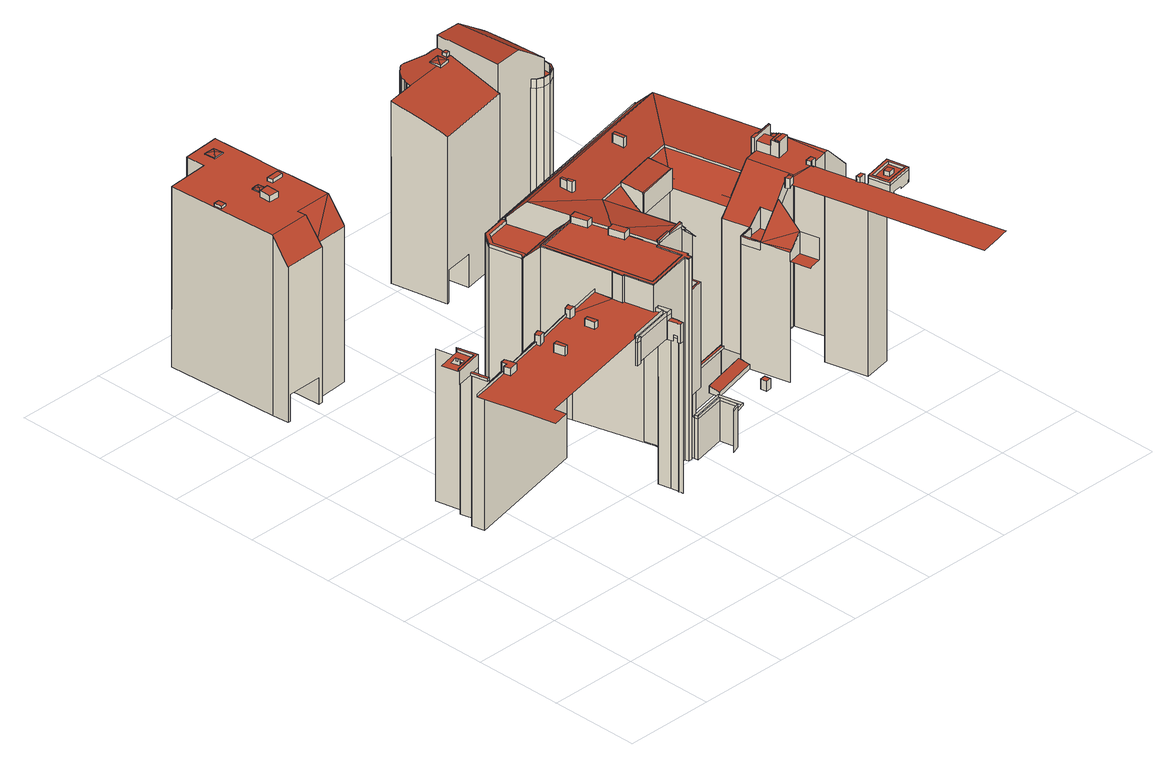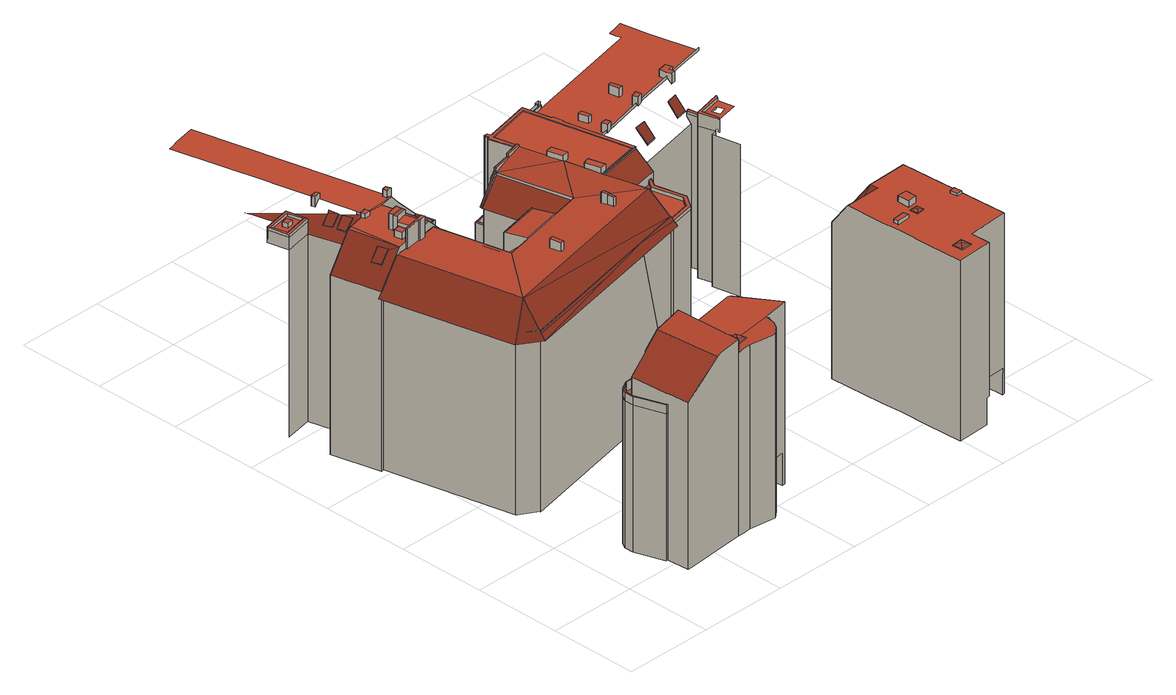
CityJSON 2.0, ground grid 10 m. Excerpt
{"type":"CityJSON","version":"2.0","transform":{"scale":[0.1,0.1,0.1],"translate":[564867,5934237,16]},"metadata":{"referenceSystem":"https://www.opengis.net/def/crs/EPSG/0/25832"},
"CityObjects":{
"building1":{"type":"Building","attributes":{"Grundfläche 2D":"1542.762677","Grundhöhe NN":"16.624"},"children":["building1-1","building1-2","building1-3","building1-4","building1-5","building1-6","building1-7","building1-8","building1-9","building1-10","building1-11","building1-12","building1-13","building1-14","building1-15","building1-16","building1-17","building1-18","building1-19","building1-20","building1-21","building1-22","building1-23","building1-24","building1-25","building1-26","building1-27","building1-28","building1-29","building1-30","building1-31","building1-32","building1-33","building1-34","building1-35","building1-36"],"geometry":[{"type":"MultiSurface","lod":"3","boundaries":[[[0,1,2,3,4,5]],[[6,1,0,7]],[[8,9,10,6,7,11]],[[12,9,8,13]],[[14,12,13,15]],[[16,17,18,19,20,21,22,23,24,25,26,27,28,29,30,31,32,33,34,35]],[[36,37,38,32,31,30,29,28,27,26,25,24,39,40,41,42,43,44,45,46,47,48,49,50,51,52]],[[53,54,55,56,57]],[[54,53,58,59]],[[53,60,61,58]],[[62,63,60,53,57,56]],[[5,4,64,65]],[[60,66,67,61]],[[60,63,62,68,66]],[[69,70,47,46]],[[66,71,72,67]],[[49,48,47,70,73,74]],[[66,68,75,71]],[[38,33,32]],[[76,71,75,77,78]],[[71,76,79,72]],[[80,38,37,81]],[[82,36,52,83]],[[74,84,85,51,50,49]],[[81,37,36,82]],[[86,87,79,76]],[[88,89,86,76,78,77]],[[90,91,38,80]],[[91,33,38]],[[92,93,94,95,96,97]],[[98,93,92,99]],[[88,98,99,100]],[[86,101,102,87]],[[86,89,88,100,103,101]],[[65,64,34,33,91,90,104,105,106]],[[105,107,108,106]],[[85,102,101,103,109,110,83,52,51]],[[111,112,113,114]],[[112,115,116,113]],[[114,108,107,117,118,119,120,121,111]],[[117,107,105,122,119,118]],[[115,123,124,116]],[[125,122,105,104]],[[80,81,82,83,110,126,127,128,129,130,131,132,133,134,135,136,137,138,125,104,90]],[[139,123,115,112,111,121,120,140,141]],[[123,139,142,124]],[[126,110,109,143]],[[127,126,143,144]],[[128,127,144,145]],[[128,145,146,147,129]],[[148,149,150,151]],[[149,148,152,153]],[[150,149,154,147,146,155]],[[156,157,158,159,160,161,162,122,125,138,137,136,135,134,133,132,131,130,129,147,163]],[[122,162,164,120,119]],[[165,142,139,141,140,120,164,166]],[[148,167,168,152]],[[157,169,170,158]],[[167,148,151,171]],[[172,149,153,173]],[[174,175,176,177]],[[175,174,178,179]],[[180,181,182,183]],[[175,167,171,176]],[[167,175,179,168]],[[183,172,173,180]],[[169,184,185,186,187,170]],[[186,188,189,187]],[[188,190,191,189]],[[192,193,194]],[[195,196,197,198,194,193,199,200,201]],[[198,202,203,204,205,206]],[[207,193,192]],[[192,194,198,206,205,207]],[[200,208,209,195,201]],[[207,205,204,210]],[[211,193,207]],[[212,213,208,200,199,214,215]],[[208,213,216,217]],[[218,219,220,221,222,209,208,217]],[[190,221,223,191]],[[216,224,217]],[[213,212,224,216]],[[225,226,227,228,215,214,199,193,211]],[[215,228,224,212]],[[227,226,229,230,231,232,219,218,217,224,228]],[[226,225,233]],[[234,235,236,237,238,239,240,241,242,243,244,245,246,247,248,249,250,251,252,229,226,233,225]],[[253,254,255,256,223,221,220,219,232,231,230,229,252,251,250,249,257,258,259,260]],[[246,261,262,248,247]],[[263,264,265,266,267,262,261,246,268,269,270,271,272,273,274]],[[275,267,266,276]],[[267,275,277,278,262]],[[249,248,279]],[[280,281,277,275]],[[279,248,262,278,282,283]],[[279,283,258,257,249],[249,284,285,284]],[[258,283,282,259]]],"semantics":{"surfaces":[{"type":"WallSurface"},{"type":"RoofSurface"}],"values":[0,0,0,0,0,0,1,0,0,0,0,0,0,0,0,0,0,0,1,0,0,0,0,0,0,0,0,0,1,0,0,0,0,0,0,0,0,0,0,0,1,0,0,1,1,0,0,0,0,0,0,0,0,0,0,0,0,0,0,0,0,0,0,0,0,0,0,0,0,1,0,1,1,0,0,0,1,1,0,0,0,1,0,0,0,1,1,1,0,0,1,0,0,1,0,0,1,0]}}]},
"building1-1":{"type":"BuildingInstallation","parents":["building1"],"geometry":[{"type":"MultiSurface","lod":"3","boundaries":[[[286,287,288,289,290,291,292,293,294]],[[290,289,295,296]],[[296,20,27,291,290]],[[292,291,27,297]],[[297,298,293,292]],[[299,286,294,293,298,300]],[[299,301,28,19,295,289,288,287,286]]],"semantics":{"surfaces":[{"type":"RoofSurface"},{"type":"WallSurface"}],"values":[0,1,1,1,1,1,1]}}]},
"building1-2":{"type":"BuildingInstallation","parents":["building1"],"geometry":[{"type":"MultiSurface","lod":"3","boundaries":[[[302,303,304,305],[306,307,308,309]]],"semantics":{"surfaces":[{"type":"RoofSurface"}],"values":[0]}}]},
"building1-3":{"type":"BuildingInstallation","parents":["building1"],"geometry":[{"type":"MultiSurface","lod":"3","boundaries":[[[310,311,312,313]],[[314,315,312,311]],[[315,2,313,312]],[[2,1,310,313]]],"semantics":{"surfaces":[{"type":"RoofSurface"},{"type":"WallSurface"}],"values":[0,1,1,1]}}]},
"building1-4":{"type":"BuildingInstallation","parents":["building1"],"geometry":[{"type":"MultiSurface","lod":"3","boundaries":[[[316,317,318,319,320,321,322,323]],[[320,319,304,303]],[[321,320,303,302]],[[310,1,6,323,322,324,314,311]],[[325,326,327,328,318,317,316,323,6,10,9]]],"semantics":{"surfaces":[{"type":"RoofSurface"},{"type":"WallSurface"}],"values":[0,1,1,1,1]}}]},
"building1-5":{"type":"BuildingInstallation","parents":["building1"],"geometry":[{"type":"MultiSurface","lod":"3","boundaries":[[[329,330,331,332,333]],[[330,329,334,335]],[[335,336,331,330]],[[333,332,331,336,337,338]],[[329,333,338,334]]],"semantics":{"surfaces":[{"type":"RoofSurface"},{"type":"WallSurface"}],"values":[0,1,1,1,1]}}]},
"building1-6":{"type":"BuildingInstallation","parents":["building1"],"geometry":[{"type":"MultiSurface","lod":"3","boundaries":[[[339,340,341,342]],[[343,344,342,341]],[[339,342,344,345]],[[345,346,340,339]],[[341,340,346,343]]],"semantics":{"surfaces":[{"type":"RoofSurface"},{"type":"WallSurface"}],"values":[0,1,1,1,1]}}]},
"building1-7":{"type":"BuildingInstallation","parents":["building1"],"geometry":[{"type":"MultiSurface","lod":"3","boundaries":[[[347,348,349,350,351,352]],[[353,18,29,354,350,349,348]],[[351,350,354,355]],[[30,17,356,347,352,351,355]],[[348,347,356,353]]],"semantics":{"surfaces":[{"type":"RoofSurface"},{"type":"WallSurface"}],"values":[0,1,1,1,1]}}]},
"building1-8":{"type":"BuildingInstallation","parents":["building1"],"geometry":[{"type":"MultiSurface","lod":"3","boundaries":[[[357,358,359,360]],[[357,360,361,362]],[[360,359,363,361]],[[358,357,362,364]],[[359,358,364,363]]],"semantics":{"surfaces":[{"type":"RoofSurface"},{"type":"WallSurface"}],"values":[0,1,1,1,1]}}]},
"building1-9":{"type":"BuildingInstallation","parents":["building1"],"geometry":[{"type":"MultiSurface","lod":"3","boundaries":[[[365,366,367,368]],[[369,370,368,367]],[[365,368,370,371]],[[366,365,371,372]],[[367,366,372,369]]],"semantics":{"surfaces":[{"type":"RoofSurface"},{"type":"WallSurface"}],"values":[0,1,1,1,1]}}]},
"building1-10":{"type":"BuildingInstallation","parents":["building1"],"geometry":[{"type":"MultiSurface","lod":"3","boundaries":[[[373,374,375,376,377,378,379]],[[375,374,380,381]],[[381,16,31,382,377,376,375]],[[379,378,377,382,383,384]],[[32,35,380,374,373,379,384]]],"semantics":{"surfaces":[{"type":"RoofSurface"},{"type":"WallSurface"}],"values":[0,1,1,1,1]}}]},
"building1-11":{"type":"BuildingInstallation","parents":["building1"],"geometry":[{"type":"MultiSurface","lod":"3","boundaries":[[[385,386,387,388]],[[389,390,387,386]],[[385,388,391,392]],[[388,387,390,391]],[[392,389,386,385]]],"semantics":{"surfaces":[{"type":"RoofSurface"},{"type":"WallSurface"}],"values":[0,1,1,1,1]}}]},
"building1-12":{"type":"BuildingInstallation","parents":["building1"],"geometry":[{"type":"MultiSurface","lod":"3","boundaries":[[[393,89,78,394,395,396,397,398,399]],[[400,401,396,395,394,78,77,402,403,404,405]],[[401,95,397,396]],[[95,94,93,399,398,397]],[[93,98,393,399]],[[98,88,89,393]],[[89,88,77,78]]],"semantics":{"surfaces":[{"type":"RoofSurface"},{"type":"WallSurface"}],"values":[0,1,1,1,1,1,1]}}]},
"building1-13":{"type":"BuildingInstallation","parents":["building1"],"geometry":[{"type":"MultiSurface","lod":"3","boundaries":[[[406,407,408,409,410,411,412,413,414,415,416,417,418,419,420,421,422,423,424,425]],[[83,110,407,406]],[[110,126,408,407]],[[126,127,409,408]],[[127,128,410,409]],[[128,129,411,410]],[[129,130,131,132,414,413,412,411]],[[132,426,415,414]],[[426,427,416,415]],[[417,416,427,428]],[[428,429,418,417]],[[429,138,419,418]],[[138,125,420,419]],[[125,104,421,420]],[[104,90,422,421]],[[90,80,423,422]],[[80,81,424,423]],[[81,82,425,424]],[[82,83,406,425]]],"semantics":{"surfaces":[{"type":"RoofSurface"},{"type":"WallSurface"}],"values":[0,1,1,1,1,1,1,1,1,1,1,1,1,1,1,1,1,1,1]}}]},
"building1-14":{"type":"BuildingInstallation","parents":["building1"],"geometry":[{"type":"MultiSurface","lod":"3","boundaries":[[[430,431,432,433,434,435,436,437,438,439,440]],[[139,123,439,438]],[[123,115,440,439]],[[115,112,430,440]],[[112,111,431,430]],[[121,432,431,111]],[[121,441,433,432]],[[434,433,441,442]],[[435,434,442,443]],[[436,435,443,140]],[[140,141,139,438,437,436]]],"semantics":{"surfaces":[{"type":"RoofSurface"},{"type":"WallSurface"}],"values":[0,1,1,1,1,1,1,1,1,1,1]}}]},
"building1-15":{"type":"BuildingInstallation","parents":["building1"],"geometry":[{"type":"MultiSurface","lod":"3","boundaries":[[[444,445,446,447]],[[136,448,447,446]],[[444,447,448,449]],[[449,135,445,444]],[[135,136,446,445]]],"semantics":{"surfaces":[{"type":"RoofSurface"},{"type":"WallSurface"}],"values":[0,1,1,1,1]}}]},
"building1-16":{"type":"BuildingInstallation","parents":["building1"],"geometry":[{"type":"MultiSurface","lod":"3","boundaries":[[[450,451,452,453]],[[454,453,452,419,138]],[[454,455,450,453]],[[455,137,451,450]],[[138,419,452,451,137]]],"semantics":{"surfaces":[{"type":"RoofSurface"},{"type":"WallSurface"}],"values":[0,1,1,1,1]}}]},
"building1-17":{"type":"BuildingInstallation","parents":["building1"],"geometry":[{"type":"MultiSurface","lod":"3","boundaries":[[[456,457,458,459,460]],[[184,169,457,456]],[[169,157,458,457]],[[156,459,458,157]]],"semantics":{"surfaces":[{"type":"RoofSurface"},{"type":"WallSurface"}],"values":[0,1,1,1]}}]},
"building1-18":{"type":"BuildingInstallation","parents":["building1"],"geometry":[{"type":"MultiSurface","lod":"3","boundaries":[[[461,462,463,464,465,466,467]],[[462,163,468,463]],[[463,468,469,464]],[[464,469,185,465]],[[466,465,185,184,456]],[[467,466,456,460]],[[461,467,460,459]],[[461,459,156,163,462]]],"semantics":{"surfaces":[{"type":"RoofSurface"},{"type":"WallSurface"}],"values":[0,1,1,1,1,1,1,1]}}]},
"building1-19":{"type":"BuildingInstallation","parents":["building1"],"geometry":[{"type":"MultiSurface","lod":"3","boundaries":[[[470,471,472,201,473]],[[195,474,473,201,472,196]],[[470,473,474,475]],[[471,470,475,476]],[[472,471,476,196]]],"semantics":{"surfaces":[{"type":"RoofSurface"},{"type":"WallSurface"}],"values":[0,1,1,1,1]}}]},
"building1-20":{"type":"BuildingInstallation","parents":["building1"],"geometry":[{"type":"MultiSurface","lod":"3","boundaries":[[[477,478,479,480]],[[480,479,481,482]],[[477,480,482,483]],[[478,477,483,484]],[[479,478,484,481]]],"semantics":{"surfaces":[{"type":"RoofSurface"},{"type":"WallSurface"}],"values":[0,1,1,1,1]}}]},
"building1-21":{"type":"BuildingInstallation","parents":["building1"],"geometry":[{"type":"MultiSurface","lod":"3","boundaries":[[[485,486,487,488,220]],[[487,486,188,186]],[[488,487,186,222]],[[190,485,220,488,222,221]],[[486,485,190,188]]],"semantics":{"surfaces":[{"type":"RoofSurface"},{"type":"WallSurface"}],"values":[0,1,1,1,1]}}]},
"building1-22":{"type":"BuildingInstallation","parents":["building1"],"geometry":[{"type":"MultiSurface","lod":"3","boundaries":[[[489,193,490]],[[216,491,492]],[[217,491,216]],[[493,494,193,489,491,217]],[[193,214,490]],[[490,214,495,491,489]],[[492,491,495,496]],[[216,492,496,213]],[[208,200,493,217]],[[200,199,193,494,493]]],"semantics":{"surfaces":[{"type":"RoofSurface"},{"type":"WallSurface"}],"values":[0,0,0,0,1,1,1,1,1,1]}}]},
"building1-23":{"type":"BuildingInstallation","parents":["building1"],"geometry":[{"type":"MultiSurface","lod":"3","boundaries":[[[497,498,499,500,501,502,503,504]],[[505,502,501,500,499,506,234,507]],[[504,503,502,505,508,509]],[[235,510,498,497,504,509,511]],[[510,506,499,498]]],"semantics":{"surfaces":[{"type":"RoofSurface"},{"type":"WallSurface"}],"values":[0,1,1,1,1]}}]},
"building1-24":{"type":"BuildingInstallation","parents":["building1"],"geometry":[{"type":"MultiSurface","lod":"3","boundaries":[[[512,513,514,515]],[[513,512,516,245,517]],[[517,518,514,513]],[[519,515,514,518,244]],[[519,516,512,515]]],"semantics":{"surfaces":[{"type":"RoofSurface"},{"type":"WallSurface"}],"values":[0,1,1,1,1]}}]},
"building1-25":{"type":"BuildingInstallation","parents":["building1"],"geometry":[{"type":"MultiSurface","lod":"3","boundaries":[[[520,521,522,523,524,525]],[[526,520,525]],[[524,523,527,528]],[[524,528,233,525]],[[233,529,526,525]],[[526,529,246,520]],[[246,268,520]],[[521,520,268,530]],[[527,523,522,521,530,261,247]]],"semantics":{"surfaces":[{"type":"RoofSurface"},{"type":"WallSurface"}],"values":[0,0,1,1,1,1,1,1,1]}}]},
"building1-26":{"type":"BuildingInstallation","parents":["building1"],"geometry":[{"type":"MultiSurface","lod":"3","boundaries":[[[531,532,533,534,535,536,537]],[[538,536,535,539,540]],[[538,541,537,536]],[[533,532,542,543,544]],[[544,545,539,535,534,533]]],"semantics":{"surfaces":[{"type":"RoofSurface"},{"type":"WallSurface"}],"values":[0,1,1,1,1]}}]},
"building1-27":{"type":"BuildingInstallation","parents":["building1"],"geometry":[{"type":"MultiSurface","lod":"3","boundaries":[[[546,547,548,549,550]],[[547,546,551,542,532]],[[548,547,532,531]],[[549,548,531,537]],[[546,550,549,537,541,552,551]]],"semantics":{"surfaces":[{"type":"RoofSurface"},{"type":"WallSurface"}],"values":[0,1,1,1,1]}}]},
"building1-28":{"type":"BuildingInstallation","parents":["building1"],"geometry":[{"type":"MultiSurface","lod":"3","boundaries":[[[544,553,554,539,545]],[[252,554,553,251]],[[252,540,539,554]],[[543,251,553,544]]],"semantics":{"surfaces":[{"type":"RoofSurface"},{"type":"WallSurface"}],"values":[0,1,1,1]}}]},
"building1-29":{"type":"BuildingInstallation","parents":["building1"],"geometry":[{"type":"MultiSurface","lod":"3","boundaries":[[[555,556,557]],[[558,556,555,559]],[[269,560,557,556]],[[560,270,561,559,555,557]],[[558,559,561,562]],[[556,558,562,269]]],"semantics":{"surfaces":[{"type":"RoofSurface"},{"type":"WallSurface"}],"values":[0,0,1,1,1,1]}}]},
"building1-30":{"type":"BuildingInstallation","parents":["building1"],"geometry":[{"type":"MultiSurface","lod":"3","boundaries":[[[563,564,565,566]],[[566,565,567,568]],[[563,566,568,569]],[[569,570,564,563]],[[565,564,570,567]]],"semantics":{"surfaces":[{"type":"RoofSurface"},{"type":"WallSurface"}],"values":[0,1,1,1,1]}}]},
"building1-31":{"type":"BuildingInstallation","parents":["building1"],"geometry":[{"type":"MultiSurface","lod":"3","boundaries":[[[571,572,573,574]],[[575,576,574,573]],[[571,574,576,577]],[[577,578,572,571]],[[573,572,578,575]]],"semantics":{"surfaces":[{"type":"RoofSurface"},{"type":"WallSurface"}],"values":[0,1,1,1,1]}}]},
"building1-32":{"type":"BuildingInstallation","parents":["building1"],"geometry":[{"type":"MultiSurface","lod":"3","boundaries":[[[579,580,581,582,583,584]],[[585,586,581,580]],[[586,587,582,581]],[[584,583,588,589]],[[579,584,589,590]]],"semantics":{"surfaces":[{"type":"RoofSurface"},{"type":"WallSurface"}],"values":[0,1,1,1,1]}}]},
"building1-33":{"type":"BuildingInstallation","parents":["building1"],"geometry":[{"type":"MultiSurface","lod":"3","boundaries":[[[591,592,593,594]],[[594,593,595,596]],[[591,594,596,597]],[[592,591,597,598]],[[593,592,598,595]]],"semantics":{"surfaces":[{"type":"RoofSurface"},{"type":"WallSurface"}],"values":[0,1,1,1,1]}}]},
"building1-34":{"type":"BuildingInstallation","parents":["building1"],"geometry":[{"type":"MultiSurface","lod":"3","boundaries":[[[599,590,589,588],[595,598,597,596]],[[276,600,265,586,585,266]],[[601,602,603,604,605,606,607,608,587,586,265,600]],[[587,608,609,280,610]],[[276,266,585,610,280,275]]],"semantics":{"surfaces":[{"type":"RoofSurface"},{"type":"WallSurface"}],"values":[0,1,1,1,1]}}]},
"building1-35":{"type":"BuildingInstallation","parents":["building1"],"geometry":[{"type":"MultiSurface","lod":"3","boundaries":[[[580,579,611,583,582,612]],[[611,579,590,599]],[[583,611,599,588]],[[587,610,612,582]],[[610,585,580,612]]],"semantics":{"surfaces":[{"type":"RoofSurface"},{"type":"WallSurface"}],"values":[0,1,1,1,1]}}]},
"building1-36":{"type":"BuildingInstallation","parents":["building1"],"geometry":[{"type":"MultiSurface","lod":"3","boundaries":[[[613,614,615,616,617]],[[616,615,618,619]],[[618,615,614,613,285,284]],[[617,616,619,620]],[[613,617,620,285]]],"semantics":{"surfaces":[{"type":"RoofSurface"},{"type":"WallSurface"}],"values":[0,1,1,1,1]}}]},
"building2":{"type":"Building","attributes":{"Grundfläche 2D":"69.129069","Grundhöhe NN":"18.725"},"children":["building2-1","building2-2","building2-3","building2-4","building2-5"],"geometry":[{"type":"Solid","lod":"3","boundaries":[[[[621,622,623,624,625]],[[626,627,628,629]],[[626,629,630]],[[631,625,624,630,629,632,633,634,635,636,637,638]],[[624,623,626]],[[626,630,624]],[[625,631,639,640]],[[622,621,625,640,641]],[[642,643,644,645,646,623,622,641]],[[626,623,646,647]],[[627,626,647,648]],[[649,650,651,652,653,636,635,634,633,632,629,628,627,648,654]],[[637,636,653,655,656,657]],[[657,658,638,637]],[[659,660,639,631,638,658]],[[644,661,662,645]],[[661,663,664,662]],[[664,663,656,655]],[[643,642,665,660,659,666]],[[645,662,664,655,653,652,651,650,649,654,648,647,646]],[[640,639,660,665,642,641]],[[644,643,666,659,658,657,656,663,661]]]],"semantics":{"surfaces":[{"type":"RoofSurface"},{"type":"WallSurface"},{"type":"GroundSurface"},{"type":"OuterCeilingSurface"}],"values":[[0,0,0,0,0,0,1,1,1,1,1,1,1,1,1,1,1,1,1,2,2,3]]}}]},
"building2-1":{"type":"BuildingInstallation","parents":["building2"],"geometry":[{"type":"MultiSurface","lod":"3","boundaries":[[[667,668,669,670]],[[671,672,668,667]],[[672,673,669,668]],[[673,674,670,669]],[[674,671,667,670]]],"semantics":{"surfaces":[{"type":"RoofSurface"},{"type":"WallSurface"}],"values":[0,1,1,1,1]}}]},
"building2-2":{"type":"BuildingInstallation","parents":["building2"],"geometry":[{"type":"MultiSurface","lod":"3","boundaries":[[[675,676,677]],[[677,676,678]],[[679,676,675]],[[678,676,679]],[[680,681,675,677]],[[681,682,679,675]],[[683,678,679,682]],[[683,680,677,678]]],"semantics":{"surfaces":[{"type":"RoofSurface"},{"type":"WallSurface"}],"values":[0,0,0,0,1,1,1,1]}}]},
"building2-3":{"type":"BuildingInstallation","parents":["building2"],"geometry":[{"type":"MultiSurface","lod":"3","boundaries":[[[684,685,686]],[[684,687,685]],[[687,688,689,685]],[[690,686,685,689,688]],[[691,687,684,692]],[[693,692,684,686]],[[691,694,688,687]],[[688,694,693,686,690]]],"semantics":{"surfaces":[{"type":"RoofSurface"},{"type":"WallSurface"}],"values":[0,0,0,0,1,1,1,1]}}]},
"building2-4":{"type":"BuildingInstallation","parents":["building2"],"geometry":[{"type":"MultiSurface","lod":"3","boundaries":[[[695,696,697,698]],[[698,697,699,700]],[[700,701,695,698]],[[696,695,701,702]],[[702,699,697,696]]],"semantics":{"surfaces":[{"type":"RoofSurface"},{"type":"WallSurface"}],"values":[0,1,1,1,1]}}]},
"building2-5":{"type":"BuildingInstallation","parents":["building2"],"geometry":[{"type":"MultiSurface","lod":"3","boundaries":[[[703,704,705,706]],[[707,708,706,705]],[[703,706,708,709]],[[709,710,704,703]],[[705,704,710,707]]],"semantics":{"surfaces":[{"type":"RoofSurface"},{"type":"WallSurface"}],"values":[0,1,1,1,1]}}]},
"building3":{"type":"Building","attributes":{"Grundfläche 2D":"350.172167","Grundhöhe NN":"16.711"},"children":["building3-1","building3-2","building3-3","building3-4","building3-5","building3-6","building3-7"],"geometry":[{"type":"MultiSurface","lod":"3","boundaries":[[[711,712,713,714]],[[715,712,711,716]],[[717,718,438]],[[718,719,720,438]],[[721,722,719,718,717]],[[723,724,721,717]],[[725,726,727,728,724]],[[729,721,724,728,730,731]],[[732,728,727]],[[733,732,727,734,735,736,737,738,739,740]],[[741,742,743,744,745,257,721,729,746]],[[747,721,257,748,749,750,751,258,752,753]],[[754,755,756,757,758,759,760,761,762,763,764]],[[761,760,761,762]],[[765,762,761,760,766,767]],[[768,769,770,771,772]],[[773,768,772,771,774,775,776]],[[747,753,719,722,721]],[[733,764,763,762,728,732]],[[762,765,730,728]],[[731,769,768,729]],[[729,768,773,746]],[[731,730,714,713]],[[767,766,711,714,730,765]],[[766,777,716,711]],[[777,778,715,716]],[[778,770,769,731,713,712,715]],[[779,733,740,739,738,780,781]],[[733,779,764]],[[782,783,757,756,755,754,764,779,784]],[[761,757,783,785]],[[786,761,785]],[[772,787,788,767,789,786,785,790]],[[791,776,792,772,790]],[[791,793,794,795,796,797,751,750,749,748,743,742,741,746,773,776]],[[743,748,744]],[[748,257,744]],[[798,751,797,799]],[[800,801,802,722,747,798,799,803]],[[718,802,801,804]],[[804,717,718]],[[738,737,805,780]],[[806,807,808,809,810,805,737,736,735,734,727,726,725,724,723,717,804]],[[799,797,796,795,794,793,791,790,785,783,782,784,779,781,780,805,810,809,808,807,806,804,801,800,803]],[[719,722,802,718]],[[757,761,760,759,758]],[[789,767,788,766,760,761]],[[766,788,777]],[[777,788,778]],[[778,788,770]],[[771,770,788,787,772]],[[771,772,792,776,775,774]],[[257,745,744]],[[258,751,798,747,753,752]],[[722,719,753,747]],[[786,789,761]]],"semantics":{"surfaces":[{"type":"RoofSurface"},{"type":"WallSurface"},{"type":"GroundSurface"}],"values":[0,0,0,0,0,0,0,0,0,0,0,0,0,0,0,0,0,0,1,1,1,1,1,1,1,1,1,1,1,1,1,1,1,1,1,1,1,1,1,1,1,1,1,2,0,0,0,0,0,0,0,0,0,0,0,0]}}]},
"building3-1":{"type":"BuildingInstallation","parents":["building3"],"geometry":[{"type":"MultiSurface","lod":"3","boundaries":[[[811,812,813,814]],[[814,813,815,816]],[[811,814,816,817]],[[812,811,817,818]],[[813,812,818,815]]],"semantics":{"surfaces":[{"type":"RoofSurface"},{"type":"WallSurface"}],"values":[0,1,1,1,1]}}]},
"building3-2":{"type":"BuildingInstallation","parents":["building3"],"geometry":[{"type":"MultiSurface","lod":"3","boundaries":[[[819,820,821,822,758,759,823,824,825]],[[821,820,819,733,764,754,755,756,757,758,822]],[[825,824,823,759,763,732]]],"semantics":{"surfaces":[{"type":"RoofSurface"},{"type":"WallSurface"}],"values":[0,1,1]}}]},
"building3-3":{"type":"BuildingInstallation","parents":["building3"],"geometry":[{"type":"MultiSurface","lod":"3","boundaries":[[[826,827,828,829]],[[740,733,819,828,827,739]],[[819,825,829,828]],[[830,826,829,825,732]]],"semantics":{"surfaces":[{"type":"RoofSurface"},{"type":"WallSurface"}],"values":[0,1,1,1]}}]},
"building3-4":{"type":"BuildingInstallation","parents":["building3"],"geometry":[{"type":"MultiSurface","lod":"3","boundaries":[[[831,832,833,834]],[[834,833,835,836]],[[836,837,831,834]],[[832,831,837,838]]],"semantics":{"surfaces":[{"type":"RoofSurface"},{"type":"WallSurface"}],"values":[0,1,1,1]}}]},
"building3-5":{"type":"BuildingInstallation","parents":["building3"],"geometry":[{"type":"MultiSurface","lod":"3","boundaries":[[[839,840,841,842,843]],[[827,826,842,841]],[[739,827,841,840,738]],[[842,826,830,736,843]],[[839,843,736,737]],[[737,738,840,839]]],"semantics":{"surfaces":[{"type":"RoofSurface"},{"type":"WallSurface"}],"values":[0,1,1,1,1,1]}}]},
"building3-6":{"type":"BuildingInstallation","parents":["building3"],"geometry":[{"type":"MultiSurface","lod":"3","boundaries":[[[844,845,846,847,848,849]],[[741,742,847,846]],[[742,850,848,847]],[[851,852,844,849]],[[850,851,849,848]],[[845,844,852,853]],[[853,741,846,845]]],"semantics":{"surfaces":[{"type":"RoofSurface"},{"type":"WallSurface"}],"values":[0,1,1,1,1,1,1]}}]},
"building3-7":{"type":"BuildingInstallation","parents":["building3"],"geometry":[{"type":"MultiSurface","lod":"3","boundaries":[[[854,855,856,857]],[[833,832,856,855]],[[858,857,856,832,838]],[[858,859,854,857]],[[835,833,855,854,859]]],"semantics":{"surfaces":[{"type":"RoofSurface"},{"type":"WallSurface"}],"values":[0,1,1,1,1]}}]},
"building4":{"type":"Building","attributes":{"Grundfläche 2D":"110.206192","Grundhöhe NN":"18.331"},"children":["building4-1","building4-2","building4-3"],"geometry":[{"type":"Solid","lod":"3","boundaries":[[[[860,861,862,863,864,865,866,867,868,869,870,871]],[[872,873,874,875,876,877,878,879,880,881,882,883]],[[884,885,886,887,888,889,890,891,892,893,894,882,881,880,879,895,896,897,898,899,900]],[[901,902,903,904,905,906,907,908,909]],[[905,910,911,912,913,914,915,916,906]],[[868,867,917,918]],[[869,868,918,919]],[[870,869,919,920]],[[871,870,920,921]],[[860,871,921,922]],[[861,860,922,923]],[[862,861,923,924]],[[863,862,924,925]],[[926,927,928,876,875,874,873,872,883,929,930]],[[931,932,933,934,935,877,876,928]],[[878,877,935,936]],[[937,899,898,897,938,939]],[[885,884,900,899,937,940]],[[886,885,940,941]],[[887,886,941,942]],[[888,887,942,943]],[[889,888,943,944]],[[890,889,944,945]],[[891,890,945,946]],[[892,891,946,947]],[[893,892,947,948]],[[894,893,948,949]],[[950,951,882,894,949,952]],[[953,954,929,883,882,951]],[[879,878,904,903,902,901,909,897,896,895]],[[917,867,866,865,912,911,910,905,904,878,936]],[[863,925,955,915,914,913,912,865,864]],[[908,907,906,916,915,955,956,957,938,897,909]],[[954,953,932,931]],[[958,934,933,959]],[[959,960,961,958]],[[961,960,950,952]],[[923,922,921,920,919,918,917,936,935,934,958,961,952,949,948,947,946,945,944,943,942,941,940,937,939,938,957,956,955,925,924]],[[926,930,929,954,931,928,927]],[[953,951,950,960,959,933,932]]]],"semantics":{"surfaces":[{"type":"RoofSurface"},{"type":"WallSurface"},{"type":"GroundSurface"},{"type":"OuterCeilingSurface"}],"values":[[0,0,0,0,0,1,1,1,1,1,1,1,1,1,1,1,1,1,1,1,1,1,1,1,1,1,1,1,1,1,1,1,1,1,1,1,1,2,2,3]]}}]},
"building4-1":{"type":"BuildingInstallation","parents":["building4"],"geometry":[{"type":"MultiSurface","lod":"3","boundaries":[[[962,963,964,965,966,967,968,969,970,971,972,973,974,975,976,977,978,979,980,981]],[[863,864,969,968]],[[864,982,970,969]],[[982,983,984,972,971,970]],[[973,972,984,985]],[[985,986,974,973]],[[986,987,988,976,975,974]],[[977,976,988,989]],[[978,977,989,990]],[[990,866,979,978]],[[866,867,980,979]],[[867,868,981,980]],[[868,869,962,981]],[[869,870,963,962]],[[870,871,964,963]],[[871,860,965,964]],[[860,861,966,965]],[[861,862,967,966]],[[862,863,968,967]]],"semantics":{"surfaces":[{"type":"RoofSurface"},{"type":"WallSurface"}],"values":[0,1,1,1,1,1,1,1,1,1,1,1,1,1,1,1,1,1,1]}}]},
"building4-2":{"type":"BuildingInstallation","parents":["building4"],"geometry":[{"type":"MultiSurface","lod":"3","boundaries":[[[991,992,993,994]],[[991,994,995,996]],[[993,992,895,896]],[[994,993,896,995]],[[992,991,996,895]]],"semantics":{"surfaces":[{"type":"RoofSurface"},{"type":"WallSurface"}],"values":[0,1,1,1,1]}}]},
"building4-3":{"type":"BuildingInstallation","parents":["building4"],"geometry":[{"type":"MultiSurface","lod":"3","boundaries":[[[997,998,999]],[[1000,999,998,1001]],[[1002,1003,1004,998,997]],[[1005,1001,998,1004]],[[1006,880,1007,1008,1004,1003,1002,997]],[[1009,1006,997,999]],[[1008,1010,1011,1001,1005,1004]],[[881,1009,999,1000,1001,1011]]],"semantics":{"surfaces":[{"type":"RoofSurface"},{"type":"WallSurface"}],"values":[0,0,0,0,1,1,1,1]}}]}
},
"vertices":[
[62,269,6],[62,269,177],[66,250,177],[66,250,174],[65,255,167],[65,255,6],[74,272,177],[74,272,6],[69,291,6],[69,291,177],[69,290,177],[69,290,6],[75,292,177],[75,292,6],[69,323,177],[69,323,6],[165,246,206],[119,235,206],[112,233,206],[66,223,206],[60,221,206],[32,215,206],[13,211,206],[9,210,206],[9,210,203],[13,211,203],[32,215,203],[60,221,203],[66,223,203],[112,233,203],[119,235,203],[165,246,203],[171,247,203],[215,257,203],[215,257,206],[171,247,206],[222,225,203],[220,225,203],[218,237,203],[22,155,203],[28,125,203],[35,127,203],[47,130,203],[46,137,203],[44,143,203],[48,144,203],[184,174,203],[185,174,203],[188,175,203],[233,185,203],[232,191,203],[231,193,203],[229,193,203],[181,167,203],[180,169,203],[180,169,177],[181,167,177],[181,167,198],[181,167,207],[180,169,207],[186,168,203],[186,168,207],[186,168,177],[186,168,198],[208,287,168],[208,287,6],[185,170,203],[185,170,207],[185,170,177],[184,174,207],[185,174,207],[233,180,203],[233,180,207],[188,175,207],[233,185,207],[233,180,177],[233,179,203],[233,179,177],[233,179,198],[233,179,207],[218,237,233],[220,225,233],[222,225,233],[229,193,233],[232,191,207],[231,193,207],[239,180,203],[239,180,207],[239,180,177],[239,180,198],[219,237,233],[219,237,203],[240,171,6],[240,171,177],[241,169,177],[241,166,177],[241,166,6],[241,169,6],[241,171,177],[241,171,6],[239,180,6],[236,194,203],[236,194,207],[236,194,6],[202,316,233],[202,316,232],[202,316,6],[198,335,213],[198,335,6],[283,205,6],[283,205,233],[202,336,203],[208,346,203],[208,346,6],[202,336,6],[200,381,203],[200,381,6],[202,336,213],[206,337,213],[253,347,213],[253,347,203],[206,337,203],[258,328,232],[210,396,203],[210,396,6],[258,328,233],[284,201,233],[288,201,233],[287,206,233],[290,207,233],[286,221,233],[285,224,233],[281,238,233],[281,240,233],[281,241,233],[274,269,233],[269,286,233],[263,308,233],[259,326,233],[239,402,203],[240,398,203],[240,399,203],[239,402,6],[284,201,6],[288,201,6],[287,206,6],[290,207,6],[290,207,52],[292,196,52],[291,200,52],[291,200,6],[292,196,6],[292,196,55],[291,200,55],[291,202,52],[291,202,6],[285,224,52],[282,237,52],[282,237,6],[281,238,6],[281,240,6],[281,241,6],[258,328,6],[286,221,52],[253,347,6],[240,399,6],[240,398,6],[329,204,52],[329,204,55],[322,247,52],[322,247,6],[329,204,6],[332,209,52],[332,209,55],[324,181,52],[333,184,52],[333,184,6],[324,181,6],[324,181,55],[333,184,55],[338,182,55],[328,179,55],[328,179,52],[338,182,52],[326,248,52],[328,249,52],[347,253,52],[347,253,6],[347,256,52],[347,256,6],[394,266,52],[394,266,6],[399,178,200],[390,210,198],[397,178,198],[385,231,52],[387,221,52],[397,178,52],[397,178,188],[390,210,189],[385,231,189],[385,231,60],[402,156,188],[404,157,188],[418,160,188],[413,181,188],[399,178,188],[413,181,213],[401,235,189],[401,235,52],[418,160,213],[421,217,229],[417,237,189],[401,234,189],[392,211,189],[421,217,189],[401,234,198],[401,235,198],[395,263,198],[394,265,198],[394,265,55],[394,265,52],[395,263,52],[394,265,6],[417,237,213],[432,220,241],[448,223,241],[432,220,225],[421,217,213],[437,274,241],[411,269,214],[410,268,213],[404,267,207],[470,222,241],[433,217,241],[434,212,241],[445,164,241],[446,159,241],[481,4,241],[504,9,241],[514,12,241],[519,13,241],[494,120,241],[493,124,241],[483,169,241],[482,173,241],[471,222,241],[477,224,241],[495,228,241],[488,285,241],[478,283,241],[467,281,241],[453,278,241],[488,285,6],[478,283,6],[411,269,6],[410,268,6],[493,286,235],[519,292,208],[519,292,6],[493,286,6],[477,224,235],[495,228,218],[511,157,217],[511,158,217],[510,157,218],[505,181,218],[506,182,217],[471,222,240],[482,199,235],[486,189,233],[498,163,227],[503,153,225],[521,114,216],[519,123,217],[506,182,216],[505,181,216],[506,182,6],[495,228,6],[500,229,241],[537,188,216],[537,188,6],[532,237,6],[532,237,208],[494,275,236],[494,276,236],
[67,215,211],[66,222,211],[66,223,211],[64,228,211],[59,227,211],[60,221,211],[55,220,211],[57,213,211],[62,214,211],[64,228,199],[59,227,199],[55,220,203],[57,213,203],[67,215,203],[62,214,203],[66,222,203],
[43,268,189],[70,274,189],[66,292,189],[39,286,189],[60,277,189],[51,275,189],[49,283,189],[58,286,189],
[62,269,180],[59,268,180],[63,249,180],[66,250,180],[59,268,177],[63,249,177],
[69,290,192],[69,291,192],[68,295,192],[66,292,192],[70,274,192],[43,268,192],[41,264,192],[74,272,192],[41,264,177],[69,291,180],[68,293,180],[68,293,177],[68,295,177],
[65,247,178],[67,236,192],[80,239,192],[78,249,179],[78,250,178],[65,247,177],[67,236,191],[80,239,191],[78,249,178],[78,250,177],
[121,201,213],[119,213,213],[114,212,213],[117,200,213],[114,212,203],[117,200,203],[121,201,203],[119,213,203],
[118,237,214],[112,235,214],[112,233,214],[113,229,214],[120,231,214],[119,235,214],[112,235,204],[113,229,203],[120,231,203],[118,237,204],
[131,262,178],[118,259,178],[121,248,193],[134,250,193],[134,250,192],[131,262,177],[121,248,192],[118,259,177],
[174,213,211],[171,224,211],[167,223,211],[169,212,211],[167,223,203],[169,212,203],[174,213,203],[171,224,203],
[171,247,213],[171,249,213],[165,247,213],[165,246,213],[166,241,213],[172,242,213],[173,242,213],[171,249,204],[165,247,204],[166,241,203],[172,242,203],[173,242,203],
[184,273,179],[171,270,179],[173,259,193],[186,262,193],[171,270,178],[173,259,192],[186,262,192],[184,273,178],
[241,171,198],[236,169,198],[236,168,198],[237,165,198],[241,166,198],[241,169,198],[240,171,198],[236,168,177],[237,165,177],[235,173,177],[235,173,184],[236,169,184],[236,168,184],
[229,193,234],[283,205,234],[284,201,234],[288,201,234],[287,206,234],[290,207,234],[286,221,234],[285,224,234],[281,238,234],[278,237,234],[284,209,234],[232,197,234],[206,315,234],[259,326,234],[258,328,234],[202,316,234],[219,237,234],[218,237,234],[220,225,234],[222,225,234],[278,237,233],[284,209,233],[232,197,233],[206,315,233],
[208,346,207],[202,336,207],[206,337,207],[212,346,207],[204,380,207],[212,392,207],[240,398,207],[240,399,207],[239,402,207],[210,396,207],[200,381,207],[212,346,203],[204,380,203],[212,392,203],
[266,267,241],[274,269,241],[269,286,241],[261,284,241],[261,284,233],[266,267,233],
[256,306,241],[263,308,241],[259,326,241],[251,324,241],[251,324,233],[256,306,233],
[326,248,162],[322,247,162],[282,237,162],[285,224,162],[329,233,162],
[285,224,171],[286,221,171],[332,232,171],[328,248,171],[328,249,171],[326,248,171],[329,233,171],[332,232,52],[328,248,52],
[331,220,60],[333,208,57],[387,221,57],[384,233,60],[384,233,52],[331,220,52],[333,208,52],
[370,190,63],[371,183,63],[377,184,63],[376,191,63],[377,184,52],[376,191,52],[370,190,52],[371,183,52],
[394,266,55],[347,256,55],[347,253,55],[395,263,55],
[389,221,198],[392,211,198],[387,230,198],[401,233,198],[385,231,198],[387,221,198],[387,230,189],[401,233,189],
[434,212,249],[437,213,249],[436,218,249],[433,217,249],[432,217,249],[430,217,249],[430,216,249],[432,212,249],[430,217,238],[436,218,241],[432,217,240],[430,216,238],[432,212,238],[437,213,241],[432,212,239],
[488,174,247],[481,173,247],[482,169,247],[489,170,247],[488,174,235],[481,173,241],[482,169,241],[489,170,235],
[471,222,246],[477,223,246],[477,224,246],[476,228,246],[469,227,246],[470,222,246],[470,221,246],[476,228,241],[469,227,241],[470,221,241],[477,223,235],
[459,259,258],[472,261,258],[471,265,258],[458,262,258],[457,262,258],[459,253,258],[460,253,258],[459,253,241],[457,262,252],[457,262,241],[460,253,241],[472,261,241],[471,265,241],[471,265,252],[458,262,252],
[473,256,259],[472,261,259],[459,259,259],[460,253,259],[461,253,259],[473,256,241],[461,253,241],
[467,281,252],[453,278,252],
[486,189,234],[482,199,236],[484,188,236],[492,201,227],[495,191,226],[484,188,235],[495,191,225],[492,201,226],
[491,206,227],[489,216,227],[478,214,236],[481,203,236],[478,214,235],[481,203,235],[491,206,226],[489,216,226],
[479,269,249],[477,278,249],[470,277,249],[472,268,249],[470,277,241],[472,268,241],[479,269,241],[477,278,241],
[508,178,233],[505,181,233],[510,157,233],[542,164,233],[539,166,233],[512,161,233],[505,181,230],[510,157,230],[542,164,230],[539,166,230],[512,161,230],[508,178,230],
[521,168,235],[528,170,235],[526,176,235],[519,174,235],[526,176,230],[519,174,230],[521,168,230],[528,170,230],
[535,184,230],[510,157,216],[511,158,216],[517,159,216],[517,159,219],[529,161,219],[529,161,216],[540,163,216],[540,163,219],[542,164,219],[542,164,216],[537,188,230],
[535,184,233],[537,188,233],
[494,276,237],[494,275,237],[497,265,237],[508,267,225],[505,278,226],[497,265,236],[508,267,224],[505,278,225],
[45,496,205],[45,494,202],[92,495,202],[90,515,230],[44,513,230],[92,502,202],[132,505,202],[132,506,204],[131,525,230],[89,524,230],[37,639,230],[129,568,230],[127,591,230],[126,626,230],[124,666,230],[124,667,230],[83,664,230],[84,642,230],[37,639,27],[44,513,27],[45,494,27],[48,494,27],[48,494,57],[88,495,57],[88,495,27],[92,495,27],[92,502,27],[132,505,27],[129,568,27],[127,591,27],[126,626,27],[124,666,27],[124,667,27],[132,506,27],[87,665,27],[87,665,57],[83,664,57],[84,642,57],[40,640,57],[40,640,27],[84,571,57],[84,571,27],[93,571,57],[93,571,27],[41,619,27],[41,619,57],
[82,567,237],[82,554,237],[93,554,237],[93,568,237],[82,567,230],[82,554,230],[93,554,230],[93,568,230],
[99,643,231],[104,649,233],[98,655,231],[110,655,231],[111,644,231],[98,655,230],[99,643,230],[111,644,230],[110,655,230],
[87,573,231],[91,577,232],[86,581,231],[96,573,231],[95,582,231],[91,578,232],[91,582,231],[96,573,230],[87,573,230],[86,581,230],[95,582,230],
[121,576,234],[121,582,234],[106,581,234],[107,575,234],[106,581,230],[107,575,230],[121,576,230],[121,582,230],
[47,587,233],[41,587,233],[42,578,233],[48,579,233],[42,578,230],[48,579,230],[47,587,230],[41,587,230],
[340,316,229],[388,326,229],[383,351,232],[335,340,232],[389,325,229],[340,314,229],[240,399,211],[291,410,211],[466,455,203],[238,406,203],[463,423,235],[465,447,211],[240,398,211],[246,376,235],[259,327,235],[259,326,235],[269,286,236],[303,333,231],[411,357,231],[335,340,231],[383,351,231],[322,250,231],[322,247,231],[274,269,236],[281,241,236],[281,240,236],[281,238,236],[282,237,236],[300,242,234],[302,242,234],[451,277,232],[478,283,234],[481,283,234],[481,284,234],[488,285,234],[430,273,231],[484,436,211],[514,291,214],[515,291,213],[516,291,212],[517,291,210],[524,293,203],[491,440,203],[326,248,225],[328,248,223],[328,249,222],[340,251,211],[347,253,205],[347,256,205],[334,314,205],[325,320,211],[303,333,228],[322,250,228],[322,247,228],[335,340,228],[340,316,205],[338,323,211],[411,357,228],[383,351,228],[388,326,205],[391,327,205],[396,335,211],[430,273,228],[404,267,205],[410,268,210],[411,269,211],[340,314,205],[389,325,205],[322,247,7],[282,237,7],[302,242,7],[328,249,7],[340,251,7],[328,248,7],[325,320,7],[325,320,212],[389,334,211],[352,326,211],[334,322,211],[396,335,7],[411,269,7],[401,312,211],[430,273,7],[478,283,7],[481,283,7],[515,291,7],[517,291,7],[485,435,210],[485,435,7],[465,447,7],[465,448,7],[465,448,211],[484,436,7],[240,399,7],[281,238,7],[240,398,7],[259,327,7],[259,326,7],[281,241,7],[281,240,7],
[378,378,244],[382,379,244],[380,392,244],[376,391,244],[380,392,234],[376,391,234],[378,378,233],[382,379,233],
[322,247,232],[326,248,228],[328,248,226],[328,249,225],[340,254,213],[328,251,225],[322,250,232],
[299,244,235],[300,242,235],[322,247,235],[322,250,235],[299,244,234],
[287,373,244],[288,365,244],[291,366,244],[290,373,244],[291,366,233],[290,373,234],[287,373,234],[288,365,233],
[281,238,238],[282,237,238],[300,242,238],[299,244,238],[281,240,238],
[458,283,256],[450,281,256],[451,277,256],[478,283,256],[478,285,256],[459,281,256],[478,285,234],[459,281,233],[458,283,233],[450,281,232],
[293,359,245],[291,366,245],[288,365,245],[289,359,245],[289,359,233],[293,359,233],
[471,565,188],[471,575,188],[460,608,188],[458,608,188],[458,607,188],[461,564,188],[440,561,188],[439,560,188],[442,556,188],[449,553,188],[458,553,188],[467,558,188],[288,595,228],[294,564,220],[299,538,213],[299,535,212],[300,533,211],[386,549,212],[385,551,213],[383,610,228],[373,609,228],[361,607,228],[319,601,228],[288,596,228],[341,630,230],[336,630,230],[333,628,230],[331,626,230],[328,624,230],[326,621,230],[324,618,229],[322,615,229],[321,611,229],[320,608,229],[319,605,229],[383,612,228],[382,616,229],[382,627,229],[374,627,230],[366,626,230],[356,628,230],[382,616,244],[383,612,244],[383,610,244],[385,551,244],[420,557,241],[413,630,241],[406,629,242],[394,628,243],[382,627,244],[439,560,227],[440,561,226],[461,564,210],[458,607,210],[458,608,210],[456,633,210],[451,633,214],[439,560,23],[442,556,23],[449,553,23],[458,553,23],[467,558,23],[471,565,23],[471,575,23],[460,608,23],[458,608,23],[299,538,23],[299,535,23],[300,533,23],[288,596,23],[288,595,23],[302,534,23],[302,534,60],[334,539,60],[334,539,23],[386,549,23],[385,551,23],[366,626,23],[382,627,23],[374,627,23],[336,630,23],[333,628,23],[331,626,23],[328,624,23],[326,621,23],[324,618,23],[322,615,23],[321,611,23],[320,608,23],[319,605,23],[319,604,60],[319,601,60],[319,604,23],[291,596,60],[291,596,23],[456,633,23],[451,633,23],[394,628,23],[322,603,23],[322,603,60],[320,604,60],[320,604,23],
[449,553,198],[458,553,198],[467,558,198],[471,565,198],[471,575,198],[460,608,198],[458,608,198],[458,607,198],[459,606,198],[460,604,198],[470,574,198],[470,566,198],[466,559,198],[465,559,198],[458,554,198],[450,554,198],[443,557,198],[440,561,198],[439,560,198],[442,556,198],[459,606,188],[460,604,188],[470,574,188],[470,566,188],[466,559,188],[465,559,188],[458,554,188],[450,554,188],[443,557,188],
[378,611,232],[383,612,232],[382,616,232],[377,616,232],[377,616,229],[378,611,228],
[374,605,230],[366,610,231],[362,603,230],[361,607,230],[359,615,230],[373,609,230],[373,611,230],[372,617,230],[365,616,230],[374,605,227],[373,611,228],[372,617,229],[362,603,227],[365,616,229],[359,615,229]
]}
